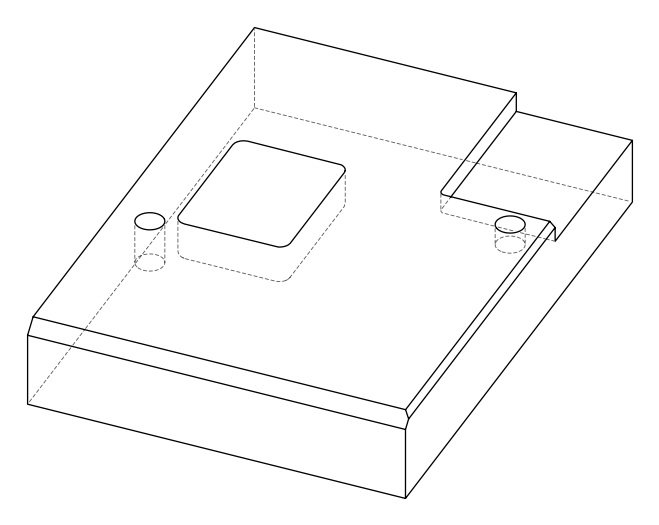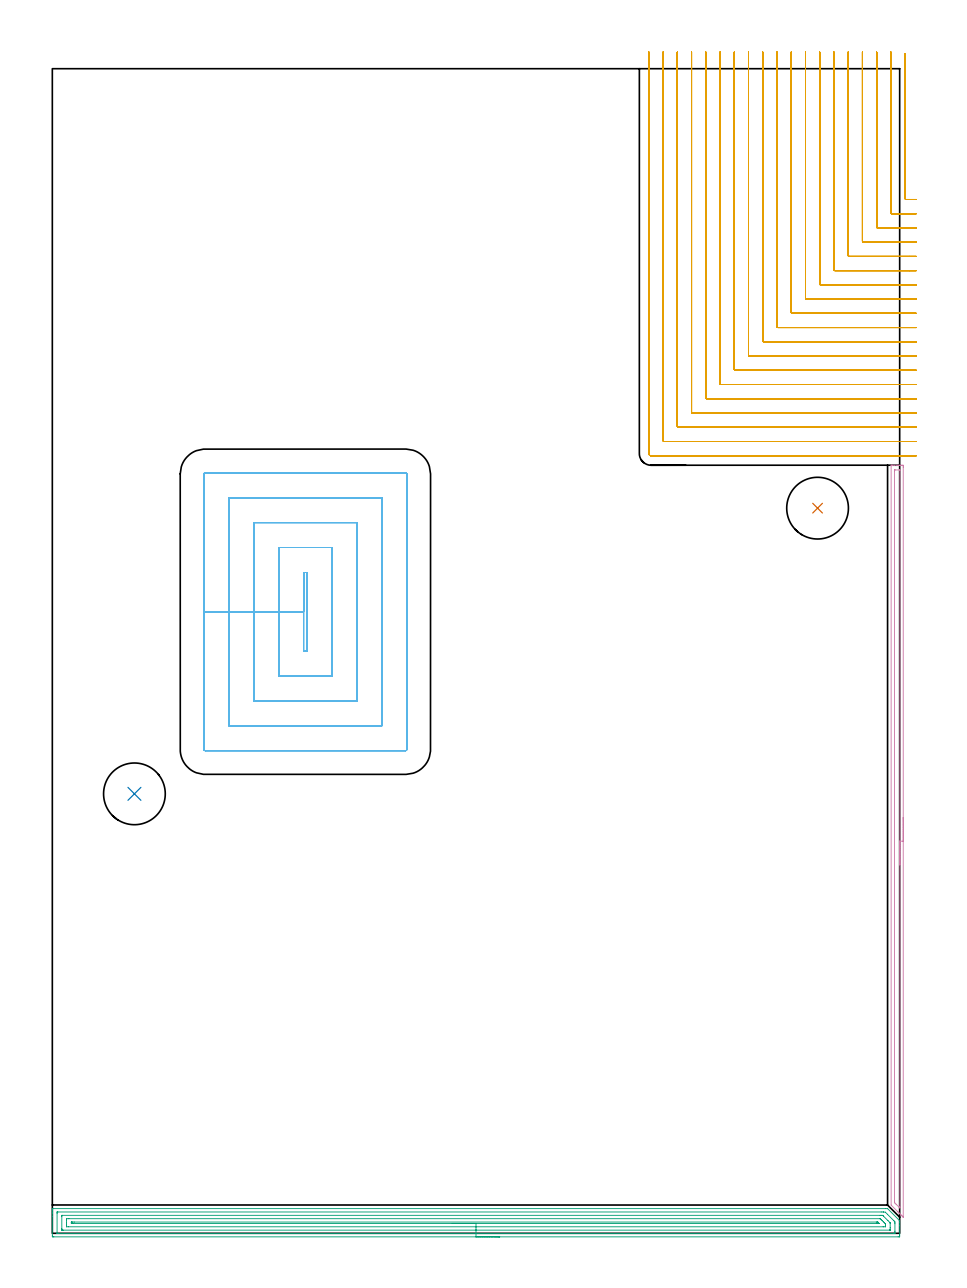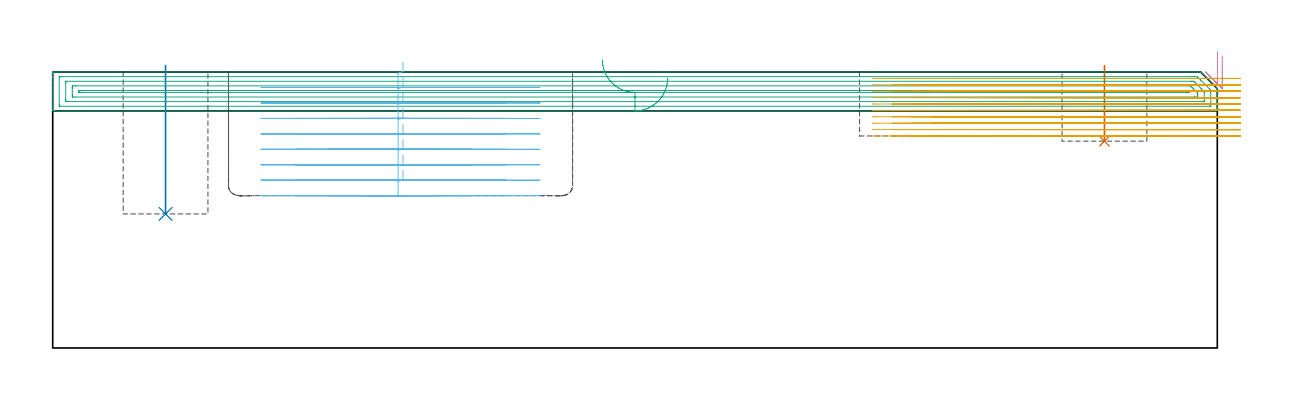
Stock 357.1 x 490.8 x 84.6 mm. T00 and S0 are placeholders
(PLAN: 6 operations, 3 tool changes, 112.5 min)
(1 INDEXABLE_INSERT_DRILL_BLIND_HOLE_FROM_SOLID | STEP1POCKET | UGT0302_005 | 0.09 min | 11241 mm3)
(2 INDEXABLE_INSERT_DRILL_BLIND_HOLE_FROM_SOLID_1 | STEP1POCKET_1 | UGT0302_005 | 0.18 min | 23066 mm3)
(3 AREA_MILL | FG_CHAMFER_SURFACE | UGT0205_001 | 14.43 min | 25285 mm3)
(4 AREA_MILL_1 | FG_CHAMFER_SURFACE_1 | UGT0205_001 | 5.22 min | 4119 mm3)
(5 MILL_CORNER_NOTCH_RECTANGULAR | CORNER_NOTCH_RECTANGULAR | NXT0201_009 | Follow Part, ap 2, ae 75% | 71.89 min | 359155 mm3)
(6 MILL_RECTANGULAR_POCKET | POCKET_RECTANGULAR_STRAIGHT | UGT0201_095 | Follow Part, ap 5, ae 75% | 20.64 min | 543510 mm3)
(TOOL UGT0302_005 | Indexable Insert Drill 26mm | D26 PA180 FL50 Z2)
(TOOL UGT0205_001 | Chamfer Mill 20 x 3 x 45 deg. | D20 FL50 Z2)
(TOOL NXT0201_009 | ENDMILL 8mm [2P460-0800-NA 1630] | D8 FL26 Z6)
(TOOL UGT0201_095 | End mill 20 mm | D20 R3 FL38 Z4)
(OP 1 INDEXABLE_INSERT_DRILL_BLIND_HOLE_FROM_SOLID)
G17 G21 G94 G90
T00 M6
G54
G17 G0 G90 X322.5 Y305.6 S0 M3
G43 Z94.6 H0
G94 G81 G98 Z63.4 F250. R86.6
G80
M5
M2
(OP 2 INDEXABLE_INSERT_DRILL_BLIND_HOLE_FROM_SOLID_1)
G17 G21 G94 G90
T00 M6
G54
G17 G0 G90 X34.6 Y185.2 S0 M3
G43 Z94.6 H0
G94 G81 G98 Z41.1 F250. R86.6
G80
M5
M2
(OP 3 AREA_MILL)
G17 G21 G94 G90
T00 M6
G54
G17 G0 G90 X188.55 Y-1.5 S1061 M3
G43 Z94.6 H0
Z82.7
G94 G1 X188.512 Z81.828 F250.
X188.398 Z80.964
X188.209 Z80.112
X187.947 Z79.28
X187.613 Z78.474
X187.21 Z77.7
X186.742 Z76.964
X186.21 Z76.272
X185.621 Z75.629
X184.978 Z75.04
X184.286 Z74.509
X183.55 Z74.04
X182.776 Z73.637
X181.97 Z73.303
X181.138 Z73.041
X180.286 Z72.852
X179.422 Z72.738
X178.55 Z72.7
X0.628
X0.331 Y-1.497 Z72.702
X0.01 Y-1.492 Z72.706
X0. Y-1.167 Z73.031
Y7.126 Z81.321
Y8.548 Z82.745
Y8.91 Z83.105
Y9.633 Z83.832
Y9.915 Z84.115
X0.003 Y10.339 Z84.531
X0.006 Y10.39 Z84.581
X0.008 Y10.397 Z84.588
X0.181 Y10.4 Z84.6
X351.107
X352. Y10.399 Z84.599
X352.001 Y10.398 Z84.598
X356.919 Y5.481 Z79.68
X357.054 Y5.342 Z79.541
X357.09 Y5.303 Z79.501
X357.1 Y4.619 Z78.818
Y3.197 Z77.393
Y-0.636 Z73.56
X357.098 Y-0.902 Z73.295
X357.093 Y-1.492 Z72.706
X357.065 Y-1.494 Z72.704
X356.472 Y-1.5 Z72.7
X178.55
Y-0.086 Z74.114
X2.34 Y-0.085 Z74.115
X2.188 Y-0.084 Z74.116
X2.087 Y-0.082 Z74.118
X2.013 Y-0.079 Z74.121
X2.01 Y-0.068 Z74.132
X2.006 Y-0.01 Z74.19
X2.001 Y0.405 Z74.605
Y8.432 Z82.632
X2.008 Y8.91 Z83.11
X2.01 Y8.96 Z83.16
X2.018 Y8.979 Z83.179
X2.34 Y8.985 Z83.185
X349.319
X350.141 Y8.982 Z83.182
X350.213 Y8.979 Z83.179
X351.029 Y8.91 Z83.11
X351.107 Y8.837 Z83.037
X351.933 Y8.018 Z82.218
X352.001 Y7.949 Z82.149
X354.684 Y5.266 Z79.466
X355.083 Y4.856 Z79.056
X355.091 Y4.45 Z78.65
X355.098 Y4.036 Z78.236
X355.1 Y0.882 Z75.082
X355.099 Y0.468 Z74.668
X355.092 Y-0.01 Z74.19
X355.09 Y-0.06 Z74.14
X355.083 Y-0.079 Z74.121
X354.76 Y-0.086 Z74.114
X178.55
Y1.329 Z75.529
X4.651
X4.205 Y1.331 Z75.531
X4.056 Y1.333 Z75.533
X4.011 Y1.335 Z75.535
X4.007 Y1.434 Z75.634
X4.003 Y1.57 Z75.77
X4.001 Y1.774 Z75.974
X4. Y1.978 Z76.178
X4.001 Y7.126 Z81.326
X4.002 Y7.328 Z81.528
X4.01 Y7.533 Z81.733
X4.018 Y7.565 Z81.765
X4.038 Y7.567 Z81.767
X4.093 Y7.569 Z81.769
X4.205 Y7.571 Z81.771
X348.873
X349.319 Y7.57 Z81.77
X349.771 Y7.567 Z81.767
X349.877 Y7.564 Z81.764
X349.935 Y7.553 Z81.753
X350.046 Y7.448 Z81.648
X350.213 Y7.287 Z81.487
X352.159 Y5.342 Z79.542
X352.895 Y4.603 Z78.803
X353.042 Y4.45 Z78.65
X353.09 Y4.397 Z78.597
X353.094 Y4.348 Z78.548
X353.098 Y4.248 Z78.448
X353.1 Y2.462 Z76.662
X353.099 Y1.774 Z75.974
X353.098 Y1.572 Z75.772
X353.09 Y1.367 Z75.567
X353.082 Y1.335 Z75.535
X353.062 Y1.333 Z75.533
X353.007 Y1.33 Z75.53
X352.895 Y1.329 Z75.529
X178.55
Y2.743 Z76.943
X6.81
X6.059 Y2.748 Z76.948
X6.021 Y2.749 Z76.949
X6.01 Y2.785 Z76.985
X6.005 Y2.894 Z77.094
X6.002 Y3.113 Z77.313
X6. Y3.551 Z77.751
Y4.443 Z78.643
Y5.342 Z79.542
X6.002 Y5.784 Z79.984
X6.006 Y6.005 Z80.205
X6.01 Y6.115 Z80.315
X6.023 Y6.151 Z80.351
X6.074 Y6.153 Z80.353
X6.887 Y6.157 Z80.357
X6.964
X348.706
X348.808 Y6.156 Z80.356
X348.859 Y6.153 Z80.353
X348.88 Y6.151 Z80.351
X348.919 Y6.12 Z80.32
X349.319 Y5.73 Z79.93
X349.709 Y5.342 Z79.542
X350.213 Y4.838 Z79.038
X350.6 Y4.45 Z78.65
X350.982 Y4.061 Z78.261
X351.088 Y3.951 Z78.151
X351.093 Y3.897 Z78.097
X351.097 Y3.786 Z77.986
X351.1 Y3.565 Z77.765
X351.098 Y3.116 Z77.316
X351.094 Y2.895 Z77.095
X351.09 Y2.785 Z76.985
X351.077 Y2.749 Z76.949
X351.026 Y2.747 Z76.947
X350.213 Y2.743 Z76.943
X350.136
X178.55
Y4.157 Z78.357
X8.675 Y4.158 Z78.358
X8.07 Y4.161 Z78.361
X8.026 Y4.164 Z78.364
X8.01 Y4.171 Z78.371
X8.004 Y4.228 Z78.428
X8.002 Y4.45 Z78.65
X8.005 Y4.618 Z78.818
X8.009 Y4.702 Z78.902
X8.013 Y4.736 Z78.936
X8.088 Y4.738 Z78.938
X8.383 Y4.742 Z78.942
X8.675 Y4.743 Z78.943
X9.275
X347.238 Y4.742 Z78.942
X347.531 Y4.74 Z78.94
X347.824 Y4.736 Z78.936
X347.856 Y4.734 Z78.934
X347.876 Y4.718 Z78.918
X347.917 Y4.681 Z78.881
X347.996 Y4.605 Z78.805
X348.151 Y4.45 Z78.65
X348.425 Y4.172 Z78.372
X348.426 Y4.162 Z78.362
X348.425 Y4.161 Z78.361
X347.824 Y4.157 Z78.357
X347.531
X178.55
X177.678 Z78.395
X176.814 Z78.509
X175.962 Z78.698
X175.13 Z78.96
X174.324 Z79.294
X173.55 Z79.697
X172.814 Z80.165
X172.122 Z80.696
X171.479 Z81.286
X170.89 Z81.929
X170.358 Z82.621
X169.89 Z83.357
X169.487 Z84.131
X169.153 Z84.937
X168.891 Z85.769
X168.702 Z86.62
X168.588 Z87.485
X168.55 Z88.357
G0 Z94.6
M5
M2
(OP 4 AREA_MILL_1)
G17 G21 G94 G90
T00 M6
G54
G17 G0 G90 X358.6 Y175.25 S1061 M3
G43 Z94.6 H0
Z89.5
G94 G1 Y175.212 Z88.628 F250.
Y175.098 Z87.763
Y174.909 Z86.912
Y174.647 Z86.08
Y174.313 Z85.274
Y173.91 Z84.5
Y173.442 Z83.764
Y172.91 Z83.072
Y172.321 Z82.429
Y171.678 Z81.84
Y170.986 Z81.308
Y170.25 Z80.84
Y169.476 Z80.437
Y168.67 Z80.103
Y167.838 Z79.841
Y166.987 Z79.652
Y166.122 Z79.538
Y165.25 Z79.5
Y6.934
X358.597 Y6.887
X358.589 Y6.809 Z79.503
X358.495 Y6.903 Z79.601
X358.417 Y6.982 Z79.681
X358.066 Y7.333 Z80.032
X357.97 Y7.43 Z80.128
X357.8 Y7.597 Z80.294
X357.638 Y7.761 Z80.46
X357.522 Y7.877 Z80.576
X357.363 Y8.035 Z80.732
X357.21 Y8.189 Z80.888
X357.075 Y8.324 Z81.023
X356.925 Y8.473 Z81.17
X356.781 Y8.618 Z81.316
X356.628 Y8.771 Z81.47
X356.488 Y8.91 Z81.608
X356.353 Y9.046 Z81.745
X356.181 Y9.218 Z81.917
X353.5 Y11.9 Z84.6
Y323.518
X353.503 Y323.69 Z84.589
X353.646 Y323.698 Z84.446
X353.796 Y323.7 Z84.304
X354.024 Z84.076
X354.737 Z83.357
X355.969 Z82.127
X356.488 Z81.607
X357.104 Z80.992
X357.363 Z80.733
X357.979 Z80.117
X358.238 Y323.697 Z79.858
X358.593 Y323.69 Z79.504
X358.597 Y323.438 Z79.501
X358.6 Y323.071 Z79.5
Y322.7
Y165.25
X357.186 Z80.914
X357.185 Y11.187 Z80.915
X357.184 Y11.006 Z80.916
X357.181 Y10.787 Z80.919
X357.179 Y10.693 Z80.921
X357.127 Y10.734 Z80.973
X356.846 Y11.006 Z81.254
X355.612 Y12.237 Z82.488
X355.057 Y12.795 Z83.043
X354.976 Y12.881 Z83.124
X354.929 Y12.932 Z83.171
X354.921 Y12.974 Z83.179
X354.918 Y13.151 Z83.182
X354.915 Y13.507 Z83.185
X354.914 Y321.101 Z83.186
X354.915 Y321.282 Z83.185
X354.919 Y321.638 Z83.181
X354.921 Y321.679 Z83.179
X354.927 Y321.69 Z83.173
X354.959 Y321.693 Z83.141
X355.067 Y321.698 Z83.033
X355.204 Y321.7 Z82.896
X356.954 Z81.146
X357.128 Y321.697 Z80.972
X357.163 Y321.694 Z80.937
X357.175 Y321.691 Z80.925
X357.179 Y321.681 Z80.921
X357.182 Y321.64 Z80.918
X357.185 Y321.464 Z80.915
X357.186 Y165.25 Z80.914
Y164.378 Z80.952
Y163.514 Z81.066
Y162.662 Z81.255
Y161.83 Z81.517
Y161.024 Z81.851
Y160.25 Z82.254
Y159.514 Z82.723
Y158.822 Z83.254
Y158.179 Z83.843
Y157.59 Z84.486
Y157.059 Z85.178
Y156.59 Z85.914
Y156.187 Z86.688
Y155.853 Z87.494
Y155.591 Z88.326
Y155.402 Z89.178
Y155.288 Z90.043
Y155.25 Z90.914
G0 Z94.6
M5
M2
(OP 5 MILL_CORNER_NOTCH_RECTANGULAR)
G17 G21 G94 G90
T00 M6
G54
G17 G0 G90 X359.4 Y497.073 S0 M3
G43 Z94.6 H1
Z82.64
G94 G1 Y494.073 F250.
Y436.093 F500.
G3 X359.793 Y435.7 R0.4
G1 X361.1
X364.1 Y435.699 F250.
G0 Z94.6
X353.4 Y497.8
Z82.64
G1 Y494.8
Y430.093 F500.
G3 X353.793 Y429.7 R0.4
G1 X359.793
X361.1
X364.1 Y429.699 F250.
G0 Z94.6
X347.4 Y497.8
Z82.64
G1 Y494.8
Y424.093 F500.
G3 X347.793 Y423.7 R0.4
G1 X353.793
X361.1
X364.1 Y423.699 F250.
G0 Z94.6
X341.4 Y497.8
Z82.64
G1 Y494.8
Y418.093 F500.
G3 X341.793 Y417.7 R0.4
G1 X347.793
X361.1
X364.1 Y417.699 F250.
G0 Z94.6
X335.4 Y497.8
Z82.64
G1 Y494.8
Y412.094 F500.
G3 X335.794 Y411.7 R0.4
G1 X341.793
X361.1
X364.1 Y411.699 F250.
G0 Z94.6
X329.4 Y497.8
Z82.64
G1 Y494.8
Y406.094 F500.
G3 X329.794 Y405.7 R0.4
G1 X335.794
X361.1
X364.1 Y405.699 F250.
G0 Z94.6
X323.4 Y497.8
Z82.64
G1 Y494.8
Y400.094 F500.
G3 X323.794 Y399.7 R0.4
G1 X329.794
X361.1
X364.1 Y399.699 F250.
G0 Z94.6
X317.4 Y497.8
Z82.64
G1 Y494.8
Y394.094 F500.
G3 X317.794 Y393.7 R0.4
G1 X323.794
X361.1
X364.1 Y393.699 F250.
G0 Z94.6
X311.4 Y497.8
Z82.64
G1 Y494.8
Y388.095 F500.
G3 X311.795 Y387.7 R0.4
G1 X317.794
X361.1
X364.1 Y387.699 F250.
G0 Z94.6
X305.4 Y497.8
Z82.64
G1 Y494.8
Y382.095 F500.
G3 X305.795 Y381.7 R0.4
G1 X311.795
X361.1
X364.1 Y381.699 F250.
G0 Z94.6
X299.4 Y497.8
Z82.64
G1 Y494.8
Y376.095 F500.
G3 X299.795 Y375.7 R0.4
G1 X305.795
X361.1
X364.1 Y375.698 F250.
G0 Z94.6
X293.4 Y497.8
Z82.64
G1 Y494.8
Y370.095 F500.
G3 X293.795 Y369.7 R0.4
G1 X299.795
X361.1
X364.1 Y369.698 F250.
G0 Z94.6
X287.4 Y497.8
Z82.64
G1 Y494.8
Y364.096 F500.
G3 X287.796 Y363.7 R0.4
G1 X293.795
X361.1
X364.1 Y363.698 F250.
G0 Z94.6
X281.4 Y497.8
Z82.64
G1 Y494.8
Y358.096 F500.
G3 X281.796 Y357.7 R0.4
G1 X287.796
X361.1
X364.1 Y357.698 F250.
G0 Z94.6
X275.4 Y497.8
Z82.64
G1 Y494.8
Y352.096 F500.
G3 X275.796 Y351.7 R0.4
G1 X281.796
X361.1
X364.1 Y351.697 F250.
G0 Z94.6
X269.4 Y497.8
Z82.64
G1 Y494.8
Y346.096 F500.
G3 X269.796 Y345.7 R0.4
G1 X275.796
X361.1
X364.1 Y345.696 F250.
G0 Z94.6
X263.4 Y497.8
Z82.64
G1 Y494.8
Y340.096 F500.
G3 X263.796 Y339.7 R0.4
G1 X269.796
X361.1
X364.1 Y339.694 F250.
G0 Z94.6
X257.4 Y497.8
Z82.64
G1 Y494.8
Y334.097 F500.
G3 X257.797 Y333.7 R0.4
G1 X263.796
X361.1
X364.1 Y333.688 F250.
G0 Z94.6
X251.4 Y497.8
Z82.64
G1 Y494.8
Y328.6 F500.
G3 X252.3 Y327.7 R0.9
G1 X361.075
X364.075 F250.
G0 Z94.6
X359.4 Y497.073
Z80.68
G1 Y494.073
Y436.093 F500.
G3 X359.793 Y435.7 R0.4
G1 X361.1
X364.1 F250.
G0 Z94.6
X353.4 Y497.8
Z80.68
G1 Y494.8
Y430.093 F500.
G3 X353.793 Y429.7 R0.4
G1 X361.1
X364.1 F250.
G0 Z94.6
X347.4 Y497.8
Z80.68
G1 Y494.8
Y424.093 F500.
G3 X347.793 Y423.7 R0.4
G1 X361.1
X364.1 F250.
G0 Z94.6
X341.4 Y497.8
Z80.68
G1 Y494.8
Y418.093 F500.
G3 X341.793 Y417.7 R0.4
G1 X361.1
X364.1 F250.
G0 Z94.6
X335.4 Y497.8
Z80.68
G1 Y494.8
Y412.094 F500.
G3 X335.794 Y411.7 R0.4
G1 X361.1
X364.1 F250.
G0 Z94.6
X329.4 Y497.8
Z80.68
G1 Y494.8
Y406.094 F500.
G3 X329.794 Y405.7 R0.4
G1 X361.1
X364.1 F250.
G0 Z94.6
X323.4 Y497.8
Z80.68
G1 Y494.8
Y400.094 F500.
G3 X323.794 Y399.7 R0.4
G1 X361.1
X364.1 F250.
G0 Z94.6
X317.4 Y497.8
Z80.68
G1 Y494.8
Y394.094 F500.
G3 X317.794 Y393.7 R0.4
G1 X361.1
X364.1 F250.
G0 Z94.6
X311.4 Y497.8
Z80.68
G1 Y494.8
Y388.095 F500.
G3 X311.795 Y387.7 R0.4
G1 X361.1
X364.1 F250.
G0 Z94.6
X305.4 Y497.8
Z80.68
G1 Y494.8
Y382.095 F500.
G3 X305.795 Y381.7 R0.4
G1 X361.1
X364.1 F250.
G0 Z94.6
X299.4 Y497.8
Z80.68
G1 Y494.8
Y376.095 F500.
G3 X299.795 Y375.7 R0.4
G1 X361.1
X364.1 F250.
G0 Z94.6
X293.4 Y497.8
Z80.68
G1 Y494.8
Y370.095 F500.
G3 X293.795 Y369.7 R0.4
G1 X361.1
X364.1 F250.
G0 Z94.6
X287.4 Y497.8
Z80.68
G1 Y494.8
Y364.096 F500.
G3 X287.796 Y363.7 R0.4
G1 X361.1
X364.1 F250.
G0 Z94.6
X281.4 Y497.8
Z80.68
G1 Y494.8
Y358.096 F500.
G3 X281.796 Y357.7 R0.4
G1 X361.1
X364.1 F250.
G0 Z94.6
X275.4 Y497.8
Z80.68
G1 Y494.8
Y352.096 F500.
G3 X275.796 Y351.7 R0.4
G1 X361.1
X364.1 F250.
G0 Z94.6
X269.4 Y497.8
Z80.68
G1 Y494.8
Y346.096 F500.
G3 X269.796 Y345.7 R0.4
G1 X361.1
X364.1 F250.
G0 Z94.6
X263.4 Y497.8
Z80.68
G1 Y494.8
Y340.096 F500.
G3 X263.796 Y339.7 R0.4
G1 X361.1
X364.1 F250.
G0 Z94.6
X257.4 Y497.8
Z80.68
G1 Y494.8
Y334.097 F500.
G3 X257.797 Y333.7 R0.4
G1 X361.1
X364.1 F250.
G0 Z94.6
X251.4 Y497.8
Z80.68
G1 Y494.8
Y328.6 F500.
G3 X252.3 Y327.7 R0.9
G1 X361.1
X364.1 F250.
G0 Z94.6
X359.4 Y497.073
Z78.72
G1 Y494.073
Y436.093 F500.
G3 X359.793 Y435.7 R0.4
G1 X361.1
X364.1 F250.
G0 Z94.6
X353.4 Y497.8
Z78.72
G1 Y494.8
Y430.093 F500.
G3 X353.793 Y429.7 R0.4
G1 X361.1
X364.1 F250.
G0 Z94.6
X347.4 Y497.8
Z78.72
G1 Y494.8
Y424.093 F500.
G3 X347.793 Y423.7 R0.4
G1 X361.1
X364.1 F250.
G0 Z94.6
X341.4 Y497.8
Z78.72
G1 Y494.8
Y418.093 F500.
G3 X341.793 Y417.7 R0.4
G1 X361.1
X364.1 F250.
G0 Z94.6
X335.4 Y497.8
Z78.72
G1 Y494.8
Y412.094 F500.
G3 X335.794 Y411.7 R0.4
G1 X361.1
X364.1 F250.
G0 Z94.6
X329.4 Y497.8
Z78.72
G1 Y494.8
Y406.094 F500.
G3 X329.794 Y405.7 R0.4
G1 X361.1
X364.1 F250.
G0 Z94.6
X323.4 Y497.8
Z78.72
G1 Y494.8
Y400.094 F500.
G3 X323.794 Y399.7 R0.4
G1 X361.1
X364.1 F250.
G0 Z94.6
X317.4 Y497.8
Z78.72
G1 Y494.8
Y394.094 F500.
G3 X317.794 Y393.7 R0.4
G1 X361.1
X364.1 F250.
G0 Z94.6
X311.4 Y497.8
Z78.72
G1 Y494.8
Y388.095 F500.
G3 X311.795 Y387.7 R0.4
G1 X361.1
X364.1 F250.
G0 Z94.6
X305.4 Y497.8
Z78.72
G1 Y494.8
Y382.095 F500.
G3 X305.795 Y381.7 R0.4
G1 X361.1
X364.1 F250.
G0 Z94.6
X299.4 Y497.8
Z78.72
G1 Y494.8
Y376.095 F500.
G3 X299.795 Y375.7 R0.4
G1 X361.1
X364.1 F250.
G0 Z94.6
X293.4 Y497.8
Z78.72
G1 Y494.8
Y370.095 F500.
G3 X293.795 Y369.7 R0.4
G1 X361.1
X364.1 F250.
G0 Z94.6
X287.4 Y497.8
Z78.72
G1 Y494.8
Y364.096 F500.
G3 X287.796 Y363.7 R0.4
G1 X361.1
X364.1 F250.
G0 Z94.6
X281.4 Y497.8
Z78.72
G1 Y494.8
Y358.096 F500.
G3 X281.796 Y357.7 R0.4
G1 X361.1
X364.1 F250.
G0 Z94.6
X275.4 Y497.8
Z78.72
G1 Y494.8
Y352.096 F500.
G3 X275.796 Y351.7 R0.4
G1 X361.1
X364.1 F250.
G0 Z94.6
X269.4 Y497.8
Z78.72
G1 Y494.8
Y346.096 F500.
G3 X269.796 Y345.7 R0.4
G1 X361.1
X364.1 F250.
G0 Z94.6
X263.4 Y497.8
Z78.72
G1 Y494.8
Y340.096 F500.
G3 X263.796 Y339.7 R0.4
G1 X361.1
X364.1 F250.
G0 Z94.6
X257.4 Y497.8
Z78.72
G1 Y494.8
Y334.097 F500.
G3 X257.797 Y333.7 R0.4
G1 X361.1
X364.1 F250.
G0 Z94.6
X251.4 Y497.8
Z78.72
G1 Y494.8
Y328.6 F500.
G3 X252.3 Y327.7 R0.9
G1 X361.1
X364.1 F250.
G0 Z94.6
X359.4 Y497.073
Z76.76
G1 Y494.073
Y436.093 F500.
G3 X359.793 Y435.7 R0.4
G1 X361.1
X364.1 F250.
G0 Z94.6
X353.4 Y497.8
Z76.76
G1 Y494.8
Y430.093 F500.
G3 X353.793 Y429.7 R0.4
G1 X361.1
X364.1 F250.
G0 Z94.6
X347.4 Y497.8
Z76.76
G1 Y494.8
Y424.093 F500.
G3 X347.793 Y423.7 R0.4
G1 X361.1
X364.1 F250.
G0 Z94.6
X341.4 Y497.8
Z76.76
G1 Y494.8
Y418.093 F500.
G3 X341.793 Y417.7 R0.4
G1 X361.1
X364.1 F250.
G0 Z94.6
X335.4 Y497.8
Z76.76
G1 Y494.8
Y412.094 F500.
G3 X335.794 Y411.7 R0.4
G1 X361.1
X364.1 F250.
G0 Z94.6
X329.4 Y497.8
Z76.76
G1 Y494.8
Y406.094 F500.
G3 X329.794 Y405.7 R0.4
G1 X361.1
X364.1 F250.
G0 Z94.6
X323.4 Y497.8
Z76.76
G1 Y494.8
Y400.094 F500.
G3 X323.794 Y399.7 R0.4
G1 X361.1
X364.1 F250.
G0 Z94.6
X317.4 Y497.8
Z76.76
G1 Y494.8
Y394.094 F500.
G3 X317.794 Y393.7 R0.4
G1 X361.1
X364.1 F250.
G0 Z94.6
X311.4 Y497.8
Z76.76
G1 Y494.8
Y388.095 F500.
G3 X311.795 Y387.7 R0.4
G1 X361.1
X364.1 F250.
G0 Z94.6
X305.4 Y497.8
Z76.76
G1 Y494.8
Y382.095 F500.
G3 X305.795 Y381.7 R0.4
G1 X361.1
X364.1 F250.
G0 Z94.6
X299.4 Y497.8
Z76.76
G1 Y494.8
Y376.095 F500.
G3 X299.795 Y375.7 R0.4
G1 X361.1
X364.1 F250.
G0 Z94.6
X293.4 Y497.8
Z76.76
G1 Y494.8
Y370.095 F500.
G3 X293.795 Y369.7 R0.4
G1 X361.1
X364.1 F250.
G0 Z94.6
X287.4 Y497.8
Z76.76
G1 Y494.8
Y364.096 F500.
G3 X287.796 Y363.7 R0.4
G1 X361.1
X364.1 F250.
G0 Z94.6
X281.4 Y497.8
Z76.76
G1 Y494.8
Y358.096 F500.
G3 X281.796 Y357.7 R0.4
G1 X361.1
X364.1 F250.
G0 Z94.6
X275.4 Y497.8
Z76.76
G1 Y494.8
Y352.096 F500.
G3 X275.796 Y351.7 R0.4
G1 X361.1
X364.1 F250.
G0 Z94.6
X269.4 Y497.8
Z76.76
G1 Y494.8
Y346.096 F500.
G3 X269.796 Y345.7 R0.4
G1 X361.1
X364.1 F250.
G0 Z94.6
X263.4 Y497.8
Z76.76
G1 Y494.8
Y340.097 F500.
G3 X263.797 Y339.7 R0.4
G1 X361.1
X364.1 F250.
G0 Z94.6
X257.4 Y497.8
Z76.76
G1 Y494.8
Y334.097 F500.
G3 X257.797 Y333.7 R0.4
G1 X361.1
X364.1 F250.
G0 Z94.6
X251.4 Y497.8
Z76.76
G1 Y494.8
Y328.6 F500.
G3 X252.3 Y327.7 R0.9
G1 X361.1
X364.1 F250.
G0 Z94.6
X359.4 Y497.073
Z74.8
G1 Y494.073
Y436.093 F500.
G3 X359.793 Y435.7 R0.4
G1 X361.1
X364.1 F250.
G0 Z94.6
X353.4 Y497.8
Z74.8
G1 Y494.8
Y430.093 F500.
G3 X353.793 Y429.7 R0.4
G1 X361.1
X364.1 F250.
G0 Z94.6
X347.4 Y497.8
Z74.8
G1 Y494.8
Y424.093 F500.
G3 X347.793 Y423.7 R0.4
G1 X361.1
X364.1 F250.
G0 Z94.6
X341.4 Y497.8
Z74.8
G1 Y494.8
Y418.093 F500.
G3 X341.793 Y417.7 R0.4
G1 X361.1
X364.1 F250.
G0 Z94.6
X335.4 Y497.8
Z74.8
G1 Y494.8
Y412.094 F500.
G3 X335.794 Y411.7 R0.4
G1 X361.1
X364.1 F250.
G0 Z94.6
X329.4 Y497.8
Z74.8
G1 Y494.8
Y406.094 F500.
G3 X329.794 Y405.7 R0.4
G1 X361.1
X364.1 F250.
G0 Z94.6
X323.4 Y497.8
Z74.8
G1 Y494.8
Y400.094 F500.
G3 X323.794 Y399.7 R0.4
G1 X361.1
X364.1 F250.
G0 Z94.6
X317.4 Y497.8
Z74.8
G1 Y494.8
Y394.094 F500.
G3 X317.794 Y393.7 R0.4
G1 X361.1
X364.1 F250.
G0 Z94.6
X311.4 Y497.8
Z74.8
G1 Y494.8
Y388.095 F500.
G3 X311.795 Y387.7 R0.4
G1 X361.1
X364.1 F250.
G0 Z94.6
X305.4 Y497.8
Z74.8
G1 Y494.8
Y382.095 F500.
G3 X305.795 Y381.7 R0.4
G1 X361.1
X364.1 F250.
G0 Z94.6
X299.4 Y497.8
Z74.8
G1 Y494.8
Y376.095 F500.
G3 X299.795 Y375.7 R0.4
G1 X361.1
X364.1 F250.
G0 Z94.6
X293.4 Y497.8
Z74.8
G1 Y494.8
Y370.095 F500.
G3 X293.795 Y369.7 R0.4
G1 X361.1
X364.1 F250.
G0 Z94.6
X287.4 Y497.8
Z74.8
G1 Y494.8
Y364.096 F500.
G3 X287.796 Y363.7 R0.4
G1 X361.1
X364.1 F250.
G0 Z94.6
X281.4 Y497.8
Z74.8
G1 Y494.8
Y358.096 F500.
G3 X281.796 Y357.7 R0.4
G1 X361.1
X364.1 F250.
G0 Z94.6
X275.4 Y497.8
Z74.8
G1 Y494.8
Y352.096 F500.
G3 X275.796 Y351.7 R0.4
G1 X361.1
X364.1 F250.
G0 Z94.6
X269.4 Y497.8
Z74.8
G1 Y494.8
Y346.096 F500.
G3 X269.796 Y345.7 R0.4
G1 X361.1
X364.1 F250.
G0 Z94.6
X263.4 Y497.8
Z74.8
G1 Y494.8
Y340.097 F500.
G3 X263.797 Y339.7 R0.4
G1 X361.1
X364.1 F250.
G0 Z94.6
X257.4 Y497.8
Z74.8
G1 Y494.8
Y334.097 F500.
G3 X257.797 Y333.7 R0.4
G1 X361.1
X364.1 F250.
G0 Z94.6
X251.4 Y497.8
Z74.8
G1 Y494.8
Y328.6 F500.
G3 X252.3 Y327.7 R0.9
G1 X361.1
X364.1 F250.
G0 Z94.6
X359.4 Y497.073
Z72.84
G1 Y494.073
Y436.093 F500.
G3 X359.793 Y435.7 R0.4
G1 X361.1
X364.1 F250.
G0 Z94.6
X353.4 Y497.8
Z72.84
G1 Y494.8
Y430.093 F500.
G3 X353.793 Y429.7 R0.4
G1 X361.1
X364.1 F250.
G0 Z94.6
X347.4 Y497.8
Z72.84
G1 Y494.8
Y424.093 F500.
G3 X347.793 Y423.7 R0.4
G1 X361.1
X364.1 F250.
G0 Z94.6
X341.4 Y497.8
Z72.84
G1 Y494.8
Y418.093 F500.
G3 X341.793 Y417.7 R0.4
G1 X361.1
X364.1 F250.
G0 Z94.6
X335.4 Y497.8
Z72.84
G1 Y494.8
Y412.094 F500.
G3 X335.794 Y411.7 R0.4
G1 X361.1
X364.1 F250.
G0 Z94.6
X329.4 Y497.8
Z72.84
G1 Y494.8
Y406.094 F500.
G3 X329.794 Y405.7 R0.4
G1 X361.1
X364.1 F250.
G0 Z94.6
X323.4 Y497.8
Z72.84
G1 Y494.8
Y400.094 F500.
G3 X323.794 Y399.7 R0.4
G1 X361.1
X364.1 F250.
G0 Z94.6
X317.4 Y497.8
Z72.84
G1 Y494.8
Y394.094 F500.
G3 X317.794 Y393.7 R0.4
G1 X361.1
X364.1 F250.
G0 Z94.6
X311.4 Y497.8
Z72.84
G1 Y494.8
Y388.095 F500.
G3 X311.795 Y387.7 R0.4
G1 X361.1
X364.1 F250.
G0 Z94.6
X305.4 Y497.8
Z72.84
G1 Y494.8
Y382.095 F500.
G3 X305.795 Y381.7 R0.4
G1 X361.1
X364.1 F250.
G0 Z94.6
X299.4 Y497.8
Z72.84
G1 Y494.8
Y376.095 F500.
G3 X299.795 Y375.7 R0.4
G1 X361.1
X364.1 F250.
G0 Z94.6
X293.4 Y497.8
Z72.84
G1 Y494.8
Y370.095 F500.
G3 X293.795 Y369.7 R0.4
G1 X361.1
X364.1 F250.
G0 Z94.6
X287.4 Y497.8
Z72.84
G1 Y494.8
Y364.096 F500.
G3 X287.796 Y363.7 R0.4
G1 X361.1
X364.1 F250.
G0 Z94.6
X281.4 Y497.8
Z72.84
G1 Y494.8
Y358.096 F500.
G3 X281.796 Y357.7 R0.4
G1 X361.1
X364.1 F250.
G0 Z94.6
X275.4 Y497.8
Z72.84
G1 Y494.8
Y352.096 F500.
G3 X275.796 Y351.7 R0.4
G1 X361.1
X364.1 F250.
G0 Z94.6
X269.4 Y497.8
Z72.84
G1 Y494.8
Y346.096 F500.
G3 X269.796 Y345.7 R0.4
G1 X361.1
X364.1 F250.
G0 Z94.6
X263.4 Y497.8
Z72.84
G1 Y494.8
Y340.096 F500.
G3 X263.796 Y339.7 R0.4
G1 X361.1
X364.1 F250.
G0 Z94.6
X257.4 Y497.8
Z72.84
G1 Y494.8
Y334.097 F500.
G3 X257.797 Y333.7 R0.4
G1 X361.1
X364.1 F250.
G0 Z94.6
X251.4 Y497.8
Z72.84
G1 Y494.8
Y328.6 F500.
G3 X252.3 Y327.7 R0.9
G1 X361.1
X364.1 F250.
G0 Z94.6
X359.4 Y497.073
Z70.88
G1 Y494.073
Y436.093 F500.
G3 X359.793 Y435.7 R0.4
G1 X361.1
X364.1 F250.
G0 Z94.6
X353.4 Y497.8
Z70.88
G1 Y494.8
Y430.093 F500.
G3 X353.793 Y429.7 R0.4
G1 X361.1
X364.1 F250.
G0 Z94.6
X347.4 Y497.8
Z70.88
G1 Y494.8
Y424.093 F500.
G3 X347.793 Y423.7 R0.4
G1 X361.1
X364.1 F250.
G0 Z94.6
X341.4 Y497.8
Z70.88
G1 Y494.8
Y418.093 F500.
G3 X341.793 Y417.7 R0.4
G1 X361.1
X364.1 F250.
G0 Z94.6
X335.4 Y497.8
Z70.88
G1 Y494.8
Y412.094 F500.
G3 X335.794 Y411.7 R0.4
G1 X361.1
X364.1 F250.
G0 Z94.6
X329.4 Y497.8
Z70.88
G1 Y494.8
Y406.094 F500.
G3 X329.794 Y405.7 R0.4
G1 X361.1
X364.1 F250.
G0 Z94.6
X323.4 Y497.8
Z70.88
G1 Y494.8
Y400.094 F500.
G3 X323.794 Y399.7 R0.4
G1 X361.1
X364.1 F250.
G0 Z94.6
X317.4 Y497.8
Z70.88
G1 Y494.8
Y394.094 F500.
G3 X317.794 Y393.7 R0.4
G1 X361.1
X364.1 F250.
G0 Z94.6
X311.4 Y497.8
Z70.88
G1 Y494.8
Y388.095 F500.
G3 X311.795 Y387.7 R0.4
G1 X361.1
X364.1 F250.
G0 Z94.6
X305.4 Y497.8
Z70.88
G1 Y494.8
Y382.095 F500.
G3 X305.795 Y381.7 R0.4
G1 X361.1
X364.1 F250.
G0 Z94.6
X299.4 Y497.8
Z70.88
G1 Y494.8
Y376.095 F500.
G3 X299.795 Y375.7 R0.4
G1 X361.1
X364.1 F250.
G0 Z94.6
X293.4 Y497.8
Z70.88
G1 Y494.8
Y370.095 F500.
G3 X293.795 Y369.7 R0.4
G1 X361.1
X364.1 F250.
G0 Z94.6
X287.4 Y497.8
Z70.88
G1 Y494.8
Y364.096 F500.
G3 X287.796 Y363.7 R0.4
G1 X361.1
X364.1 F250.
G0 Z94.6
X281.4 Y497.8
Z70.88
G1 Y494.8
Y358.096 F500.
G3 X281.796 Y357.7 R0.4
G1 X361.1
X364.1 F250.
G0 Z94.6
X275.4 Y497.8
Z70.88
G1 Y494.8
Y352.096 F500.
G3 X275.796 Y351.7 R0.4
G1 X361.1
X364.1 F250.
G0 Z94.6
X269.4 Y497.8
Z70.88
G1 Y494.8
Y346.096 F500.
G3 X269.796 Y345.7 R0.4
G1 X361.1
X364.1 F250.
G0 Z94.6
X263.4 Y497.8
Z70.88
G1 Y494.8
Y340.097 F500.
G3 X263.797 Y339.7 R0.4
G1 X361.1
X364.1 F250.
G0 Z94.6
X257.4 Y497.8
Z70.88
G1 Y494.8
Y334.097 F500.
G3 X257.797 Y333.7 R0.4
G1 X361.1
X364.1 F250.
G0 Z94.6
X251.4 Y497.8
Z70.88
G1 Y494.8
Y328.6 F500.
G3 X252.3 Y327.7 R0.9
G1 X361.1
X364.1 F250.
G0 Z94.6
X359.4 Y497.073
Z68.92
G1 Y494.073
Y436.093 F500.
G3 X359.793 Y435.7 R0.4
G1 X361.1
X364.1 F250.
G0 Z94.6
X353.4 Y497.8
Z68.92
G1 Y494.8
Y430.093 F500.
G3 X353.793 Y429.7 R0.4
G1 X361.1
X364.1 F250.
G0 Z94.6
X347.4 Y497.8
Z68.92
G1 Y494.8
Y424.093 F500.
G3 X347.793 Y423.7 R0.4
G1 X361.1
X364.1 F250.
G0 Z94.6
X341.4 Y497.8
Z68.92
G1 Y494.8
Y418.093 F500.
G3 X341.793 Y417.7 R0.4
G1 X361.1
X364.1 F250.
G0 Z94.6
X335.4 Y497.8
Z68.92
G1 Y494.8
Y412.094 F500.
G3 X335.794 Y411.7 R0.4
G1 X361.1
X364.1 F250.
G0 Z94.6
X329.4 Y497.8
Z68.92
G1 Y494.8
Y406.094 F500.
G3 X329.794 Y405.7 R0.4
G1 X361.1
X364.1 F250.
G0 Z94.6
X323.4 Y497.8
Z68.92
G1 Y494.8
Y400.094 F500.
G3 X323.794 Y399.7 R0.4
G1 X361.1
X364.1 F250.
G0 Z94.6
X317.4 Y497.8
Z68.92
G1 Y494.8
Y394.094 F500.
G3 X317.794 Y393.7 R0.4
G1 X361.1
X364.1 F250.
G0 Z94.6
X311.4 Y497.8
Z68.92
G1 Y494.8
Y388.095 F500.
G3 X311.795 Y387.7 R0.4
G1 X361.1
X364.1 F250.
G0 Z94.6
X305.4 Y497.8
Z68.92
G1 Y494.8
Y382.095 F500.
G3 X305.795 Y381.7 R0.4
G1 X361.1
X364.1 F250.
G0 Z94.6
X299.4 Y497.8
Z68.92
G1 Y494.8
Y376.095 F500.
G3 X299.795 Y375.7 R0.4
G1 X361.1
X364.1 F250.
G0 Z94.6
X293.4 Y497.8
Z68.92
G1 Y494.8
Y370.095 F500.
G3 X293.795 Y369.7 R0.4
G1 X361.1
X364.1 F250.
G0 Z94.6
X287.4 Y497.8
Z68.92
G1 Y494.8
Y364.096 F500.
G3 X287.796 Y363.7 R0.4
G1 X361.1
X364.1 F250.
G0 Z94.6
X281.4 Y497.8
Z68.92
G1 Y494.8
Y358.096 F500.
G3 X281.796 Y357.7 R0.4
G1 X361.1
X364.1 F250.
G0 Z94.6
X275.4 Y497.8
Z68.92
G1 Y494.8
Y352.096 F500.
G3 X275.796 Y351.7 R0.4
G1 X361.1
X364.1 F250.
G0 Z94.6
X269.4 Y497.8
Z68.92
G1 Y494.8
Y346.096 F500.
G3 X269.796 Y345.7 R0.4
G1 X361.1
X364.1 F250.
G0 Z94.6
X263.4 Y497.8
Z68.92
G1 Y494.8
Y340.097 F500.
G3 X263.797 Y339.7 R0.4
G1 X361.1
X364.1 F250.
G0 Z94.6
X257.4 Y497.8
Z68.92
G1 Y494.8
Y334.097 F500.
G3 X257.797 Y333.7 R0.4
G1 X361.1
X364.1 F250.
G0 Z94.6
X251.4 Y497.8
Z68.92
G1 Y494.8
Y328.6 F500.
G3 X252.3 Y327.7 R0.9
G1 X361.1
X364.1 F250.
G0 Z94.6
X359.4 Y497.073
Z66.96
G1 Y494.073
Y436.093 F500.
G3 X359.793 Y435.7 R0.4
G1 X361.1
X364.1 F250.
G0 Z94.6
X353.4 Y497.8
Z66.96
G1 Y494.8
Y430.093 F500.
G3 X353.793 Y429.7 R0.4
G1 X361.1
X364.1 F250.
G0 Z94.6
X347.4 Y497.8
Z66.96
G1 Y494.8
Y424.093 F500.
G3 X347.793 Y423.7 R0.4
G1 X361.1
X364.1 F250.
G0 Z94.6
X341.4 Y497.8
Z66.96
G1 Y494.8
Y418.093 F500.
G3 X341.793 Y417.7 R0.4
G1 X361.1
X364.1 F250.
G0 Z94.6
X335.4 Y497.8
Z66.96
G1 Y494.8
Y412.094 F500.
G3 X335.794 Y411.7 R0.4
G1 X361.1
X364.1 F250.
G0 Z94.6
X329.4 Y497.8
Z66.96
G1 Y494.8
Y406.094 F500.
G3 X329.794 Y405.7 R0.4
G1 X361.1
X364.1 F250.
G0 Z94.6
X323.4 Y497.8
Z66.96
G1 Y494.8
Y400.094 F500.
G3 X323.794 Y399.7 R0.4
G1 X361.1
X364.1 F250.
G0 Z94.6
X317.4 Y497.8
Z66.96
G1 Y494.8
Y394.094 F500.
G3 X317.794 Y393.7 R0.4
G1 X361.1
X364.1 F250.
G0 Z94.6
X311.4 Y497.8
Z66.96
G1 Y494.8
Y388.095 F500.
G3 X311.795 Y387.7 R0.4
G1 X361.1
X364.1 F250.
G0 Z94.6
X305.4 Y497.8
Z66.96
G1 Y494.8
Y382.095 F500.
G3 X305.795 Y381.7 R0.4
G1 X361.1
X364.1 F250.
G0 Z94.6
X299.4 Y497.8
Z66.96
G1 Y494.8
Y376.095 F500.
G3 X299.795 Y375.7 R0.4
G1 X361.1
X364.1 F250.
G0 Z94.6
X293.4 Y497.8
Z66.96
G1 Y494.8
Y370.095 F500.
G3 X293.795 Y369.7 R0.4
G1 X361.1
X364.1 F250.
G0 Z94.6
X287.4 Y497.8
Z66.96
G1 Y494.8
Y364.096 F500.
G3 X287.796 Y363.7 R0.4
G1 X361.1
X364.1 F250.
G0 Z94.6
X281.4 Y497.8
Z66.96
G1 Y494.8
Y358.096 F500.
G3 X281.796 Y357.7 R0.4
G1 X361.1
X364.1 F250.
G0 Z94.6
X275.4 Y497.8
Z66.96
G1 Y494.8
Y352.096 F500.
G3 X275.796 Y351.7 R0.4
G1 X361.1
X364.1 F250.
G0 Z94.6
X269.4 Y497.8
Z66.96
G1 Y494.8
Y346.096 F500.
G3 X269.796 Y345.7 R0.4
G1 X361.1
X364.1 F250.
G0 Z94.6
X263.4 Y497.8
Z66.96
G1 Y494.8
Y340.097 F500.
G3 X263.797 Y339.7 R0.4
G1 X361.1
X364.1 F250.
G0 Z94.6
X257.4 Y497.8
Z66.96
G1 Y494.8
Y334.097 F500.
G3 X257.797 Y333.7 R0.4
G1 X361.1
X364.1 F250.
G0 Z94.6
X251.4 Y497.8
Z66.96
G1 Y494.8
Y328.6 F500.
G3 X252.3 Y327.7 R0.9
G1 X361.1
X364.1 F250.
G0 Z94.6
X359.4 Y497.073
Z65.
G1 Y494.073
Y436.093 F500.
G3 X359.793 Y435.7 R0.4
G1 X361.1
X364.1 F250.
G0 Z94.6
X353.4 Y497.8
Z65.
G1 Y494.8
Y430.093 F500.
G3 X353.793 Y429.7 R0.4
G1 X361.1
X364.1 F250.
G0 Z94.6
X347.4 Y497.8
Z65.
G1 Y494.8
Y424.093 F500.
G3 X347.793 Y423.7 R0.4
G1 X361.1
X364.1 F250.
G0 Z94.6
X341.4 Y497.8
Z65.
G1 Y494.8
Y418.093 F500.
G3 X341.793 Y417.7 R0.4
G1 X361.1
X364.1 F250.
G0 Z94.6
X335.4 Y497.8
Z65.
G1 Y494.8
Y412.094 F500.
G3 X335.794 Y411.7 R0.4
G1 X361.1
X364.1 F250.
G0 Z94.6
X329.4 Y497.8
Z65.
G1 Y494.8
Y406.094 F500.
G3 X329.794 Y405.7 R0.4
G1 X361.1
X364.1 F250.
G0 Z94.6
X323.4 Y497.8
Z65.
G1 Y494.8
Y400.094 F500.
G3 X323.794 Y399.7 R0.4
G1 X361.1
X364.1 F250.
G0 Z94.6
X317.4 Y497.8
Z65.
G1 Y494.8
Y394.094 F500.
G3 X317.794 Y393.7 R0.4
G1 X361.1
X364.1 F250.
G0 Z94.6
X311.4 Y497.8
Z65.
G1 Y494.8
Y388.095 F500.
G3 X311.795 Y387.7 R0.4
G1 X361.1
X364.1 F250.
G0 Z94.6
X305.4 Y497.8
Z65.
G1 Y494.8
Y382.095 F500.
G3 X305.795 Y381.7 R0.4
G1 X361.1
X364.1 F250.
G0 Z94.6
X299.4 Y497.8
Z65.
G1 Y494.8
Y376.095 F500.
G3 X299.795 Y375.7 R0.4
G1 X361.1
X364.1 F250.
G0 Z94.6
X293.4 Y497.8
Z65.
G1 Y494.8
Y370.095 F500.
G3 X293.795 Y369.7 R0.4
G1 X361.1
X364.1 F250.
G0 Z94.6
X287.4 Y497.8
Z65.
G1 Y494.8
Y364.096 F500.
G3 X287.796 Y363.7 R0.4
G1 X361.1
X364.1 F250.
G0 Z94.6
X281.4 Y497.8
Z65.
G1 Y494.8
Y358.096 F500.
G3 X281.796 Y357.7 R0.4
G1 X361.1
X364.1 F250.
G0 Z94.6
X275.4 Y497.8
Z65.
G1 Y494.8
Y352.096 F500.
G3 X275.796 Y351.7 R0.4
G1 X361.1
X364.1 F250.
G0 Z94.6
X269.4 Y497.8
Z65.
G1 Y494.8
Y346.096 F500.
G3 X269.796 Y345.7 R0.4
G1 X361.1
X364.1 F250.
G0 Z94.6
X263.4 Y497.8
Z65.
G1 Y494.8
Y340.097 F500.
G3 X263.797 Y339.7 R0.4
G1 X361.1
X364.1 F250.
G0 Z94.6
X257.4 Y497.8
Z65.
G1 Y494.8
Y334.097 F500.
G3 X257.797 Y333.7 R0.4
G1 X361.1
X364.1 F250.
G0 Z94.6
X251.4 Y497.8
Z65.
G1 Y494.8
Y328.6 F500.
G3 X252.3 Y327.7 R0.9
G1 X361.1
X364.1 F250.
G0 Z94.6
M5
M2
(OP 6 MILL_RECTANGULAR_POCKET)
G17 G21 G94 G90
T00 M6
G54
G17 G0 G90 X107.4 Y267.673 S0 M3
G43 Z94.6 H0
Z87.6
G94 G1 Y278.5 Z84.699 F250.
X105.9 Z84.297
Y261.95 Z79.862
Y245.4 F500.
X107.4
Y278.5
X105.9
Y261.95
X95.4
Y234.9
X117.9
Y289.
X95.4
Y261.95
X84.9
Y224.4
X128.4
Y299.5
X84.9
Y261.95
X74.4
Y213.9
X138.9
Y310.
X74.4
Y261.95
X63.9
Y203.9
G3 X64.4 Y203.4 R0.5
G1 X148.9
G3 X149.4 Y203.9 R0.5
G1 Y320.
G3 X148.9 Y320.5 R0.5
G1 X64.4
G3 X63.9 Y320. R0.5
G1 Y261.95
Y260.95
G0 X107.4 Y267.673 Z82.862
G1 Y278.5 Z79.961 F250.
X105.9 Z79.559
Y261.95 Z75.125
Y245.4 F500.
X107.4
Y278.5
X105.9
Y261.95
X95.4
Y234.9
X117.9
Y289.
X95.4
Y261.95
X84.9
Y224.4
X128.4
Y299.5
X84.9
Y261.95
X74.4
Y213.9
X138.9
Y310.
X74.4
Y261.95
X63.9
Y203.9
G3 X64.4 Y203.4 R0.5
G1 X148.9
G3 X149.4 Y203.9 R0.5
G1 Y320.
G3 X148.9 Y320.5 R0.5
G1 X64.4
G3 X63.9 Y320. R0.5
G1 Y261.95
Y260.95
G0 X107.4 Y267.673 Z78.125
G1 Y278.5 Z75.224 F250.
X105.9 Z74.822
Y261.95 Z70.387
Y245.4 F500.
X107.4
Y278.5
X105.9
Y261.95
X95.4
Y234.9
X117.9
Y289.
X95.4
Y261.95
X84.9
Y224.4
X128.4
Y299.5
X84.9
Y261.95
X74.4
Y213.9
X138.9
Y310.
X74.4
Y261.95
X63.9
Y203.9
G3 X64.4 Y203.4 R0.5
G1 X148.9
G3 X149.4 Y203.9 R0.5
G1 Y320.
G3 X148.9 Y320.5 R0.5
G1 X64.4
G3 X63.9 Y320. R0.5
G1 Y261.95
Y260.95
G0 X107.4 Y267.673 Z73.387
G1 Y278.5 Z70.486 F250.
X105.9 Z70.085
Y261.95 Z65.65
Y245.4 F500.
X107.4
Y278.5
X105.9
Y261.95
X95.4
Y234.9
X117.9
Y289.
X95.4
Y261.95
X84.9
Y224.4
X128.4
Y299.5
X84.9
Y261.95
X74.4
Y213.9
X138.9
Y310.
X74.4
Y261.95
X63.9
Y203.9
G3 X64.4 Y203.4 R0.5
G1 X148.9
G3 X149.4 Y203.9 R0.5
G1 Y320.
G3 X148.9 Y320.5 R0.5
G1 X64.4
G3 X63.9 Y320. R0.5
G1 Y261.95
Y260.95
G0 X107.4 Y267.673 Z68.65
G1 Y278.5 Z65.749 F250.
X105.9 Z65.347
Y261.95 Z60.912
Y245.4 F500.
X107.4
Y278.5
X105.9
Y261.95
X95.4
Y234.9
X117.9
Y289.
X95.4
Y261.95
X84.9
Y224.4
X128.4
Y299.5
X84.9
Y261.95
X74.4
Y213.9
X138.9
Y310.
X74.4
Y261.95
X63.9
Y203.9
G3 X64.4 Y203.4 R0.5
G1 X148.9
G3 X149.4 Y203.9 R0.5
G1 Y320.
G3 X148.9 Y320.5 R0.5
G1 X64.4
G3 X63.9 Y320. R0.5
G1 Y261.95
Y260.95
G0 X107.4 Y267.673 Z63.912
G1 Y278.5 Z61.011 F250.
X105.9 Z60.61
Y261.95 Z56.175
Y245.4 F500.
X107.4
Y278.5
X105.9
Y261.95
X95.4
Y234.9
X117.9
Y289.
X95.4
Y261.95
X84.9
Y224.4
X128.4
Y299.5
X84.9
Y261.95
X74.4
Y213.9
X138.9
Y310.
X74.4
Y261.95
X63.9
Y203.9
G3 X64.4 Y203.4 R0.5
G1 X148.9
G3 X149.4 Y203.9 R0.5
G1 Y320.
G3 X148.9 Y320.5 R0.5
G1 X64.4
G3 X63.9 Y320. R0.5
G1 Y261.95
Y260.95
G0 X107.4 Y267.673 Z59.175
G1 Y278.5 Z56.274 F250.
X105.9 Z55.872
Y261.95 Z51.437
Y245.4 F500.
X107.4
Y278.5
X105.9
Y261.95
X95.4
Y234.9
X117.9
Y289.
X95.4
Y261.95
X84.9
Y224.4
X128.4
Y299.5
X84.9
Y261.95
X74.4
Y213.9
X138.9
Y310.
X74.4
Y261.95
X63.9
Y203.9
G3 X64.4 Y203.4 R0.5
G1 X148.9
G3 X149.4 Y203.9 R0.5
G1 Y320.
G3 X148.9 Y320.5 R0.5
G1 X64.4
G3 X63.9 Y320. R0.5
G1 Y261.95
Y260.95
G0 X107.4 Y267.673 Z54.437
G1 Y278.5 Z51.536 F250.
X105.9 Z51.135
Y261.95 Z46.7
Y245.4 F500.
X107.4
Y278.5
X105.9
Y261.95
X95.4
Y234.9
X117.9
Y289.
X95.4
Y261.95
X84.9
Y224.4
X128.4
Y299.5
X84.9
Y261.95
X74.4
Y213.9
X138.9
Y310.
X74.4
Y261.95
X63.9
Y203.9
G3 X64.4 Y203.4 R0.5
G1 X148.9
G3 X149.4 Y203.9 R0.5
G1 Y320.
G3 X148.9 Y320.5 R0.5
G1 X64.4
G3 X63.9 Y320. R0.5
G1 Y261.95
Y260.95
G0 Z94.6
M5
M2
